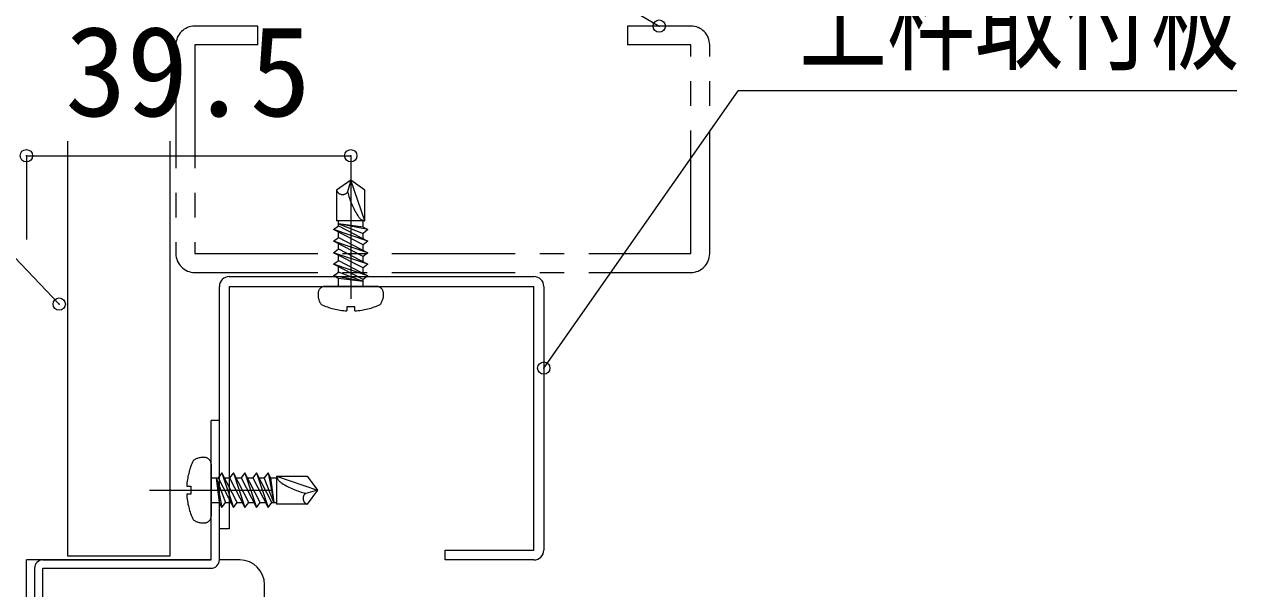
# Model space of a CAD drawing. Units: millimetres at full size, sheet at 1:3; details may follow other scales. Extents: x -616 to 554, y -508 to 310.
# Drawn here: x -426 to -278.3, y 101.1 to 169.9 of the extents above; entities that cross this region are included whole.
import ezdxf
from ezdxf.enums import TextEntityAlignment as Align

# ---------------------------------------------------------------- set-up
doc = ezdxf.new("R2010")
doc.units = ezdxf.units.MM
doc.header["$LTSCALE"] = 3
doc.header["$PDMODE"] = 32
doc.header["$PDSIZE"] = 1.5
doc.linetypes.add('CHAIN1', pattern=[8, 5, -1, 1, -1])
doc.linetypes.add('DOUBLE_CHAIN1', pattern=[8.8, 5, -1, 0.6, -0.6, 0.6, -1])
for name, color, linetype, lineweight in [('0-1', 7, 'Continuous', 9), ('0-2', 7, 'Continuous', 9), ('0-5', 6, 'CHAIN1', 9)]:
    doc.layers.add(name, color=color, linetype=linetype, lineweight=lineweight)
doc.styles.add('ＭＳ ゴシック', font='')
doc.styles.get('ＭＳ ゴシック').set_extended_font_data('MS Gothic')

msp = doc.modelspace()

# ---------------------------------------------------------------- linework, layer by layer
at = {"layer": '0-1', "color": 3, "linetype": 'DOUBLE_CHAIN1'}
for p, q in [((-386.218, 150.905), (-387.937, 149.656)), ((-386.218, 150.905), (-386.605, 149.461)), ((-384.499, 149.656), (-386.218, 150.905)), ((-384.499, 145.922), (-386.218, 150.905)), ((-387.937, 149.656), (-387.937, 145.922)), ((-384.499, 145.922), (-384.499, 149.656)), ((-388.311, 144.876), (-387.713, 145.334)), ((-384.125, 143.469), (-388.311, 144.876)), ((-384.723, 143.011), (-388.311, 144.876)), ((-384.499, 145.922), (-387.937, 145.922)), ((-387.713, 145.334), (-387.713, 145.922)), ((-384.125, 144.876), (-387.713, 145.579)), ((-387.713, 145.334), (-384.125, 143.469)), ((-384.723, 145.186), (-384.723, 145.922)), ((-384.723, 141.605), (-388.311, 143.469)), ((-384.125, 142.063), (-388.311, 143.469)), ((-387.713, 143.927), (-384.125, 142.063)), ((-384.723, 143.78), (-384.723, 144.417)), ((-384.125, 143.469), (-384.723, 143.011)), ((-388.311, 142.063), (-387.713, 142.521)), ((-384.723, 140.198), (-388.311, 142.063)), ((-384.125, 140.656), (-388.311, 142.063)), ((-387.713, 142.521), (-387.713, 143.158)), ((-387.713, 142.521), (-384.125, 140.656)), ((-384.723, 142.374), (-384.723, 143.011)), ((-384.125, 142.063), (-384.723, 141.605)), ((-384.723, 138.792), (-388.311, 140.656)), ((-384.125, 139.25), (-388.311, 140.656)), ((-387.713, 141.114), (-384.125, 139.25)), ((-387.713, 139.708), (-387.713, 140.346)), ((-384.723, 140.967), (-384.723, 141.605)), ((-384.125, 140.656), (-384.723, 140.198)), ((-384.723, 138.547), (-388.311, 139.25)), ((-384.723, 138.547), (-387.713, 139.708)), ((-384.723, 138.547), (-387.713, 138.939)), ((-387.713, 137.949), (-387.713, 138.939)), ((-384.723, 139.561), (-384.723, 140.198)), ((-384.125, 139.25), (-384.723, 138.792)), ((-384.723, 137.949), (-384.723, 138.792)), ((-383.045, 137.949), (-389.391, 137.949)), ((-386.716, 135.457), (-386.716, 134.973))]:
    msp.add_line(p, q, dxfattribs=at)
at = {"layer": '0-1', "linetype": 'CHAIN1'}
for p, q in [((-386.218, 151.442), (-386.218, 134.019)), ((-386.218, 151.442), (-386.218, 134.019)), ((-386.218, 141.449), (-386.218, 137.949))]:
    msp.add_line(p, q, dxfattribs=at)
at = {"layer": '0-1'}
msp.add_line((-386.218, 149.796), (-386.218, 144.311), dxfattribs=at)
msp.add_line((-386.218, 149.796), (-386.218, 144.311), dxfattribs=at)
at = {"layer": '0-1', "color": 3, "linetype": 'DOUBLE_CHAIN1'}
for points in [[(-384.723, 145.186), (-387.713, 145.579), (-384.723, 144.417)], [(-384.723, 145.186), (-384.125, 144.876), (-384.723, 144.417)], [(-388.311, 143.469), (-387.713, 143.927), (-387.713, 144.565)], [(-388.311, 140.656), (-387.713, 141.114), (-387.713, 141.752)], [(-387.713, 138.939), (-388.311, 139.25), (-387.713, 139.708)], [(-385.72, 134.973), (-385.72, 135.457), (-386.716, 135.457)]]:
    msp.add_lwpolyline(points, dxfattribs=at)
for centre, radius, start, end in [((-387.221, 149.901), 0.757, 198.86553, 324.48503), ((-376.663, 151.968), 10.253, 194.15018, 211.81952), ((-384.147, 147.324), 1.446, 211.81952, 255.90529), ((-389.391, 137.151), 0.797, 90, 170.40593), ((-383.045, 137.151), 0.797, 9.59407, 90), ((-388.211, 136.952), 1.993, 170.40593, 216.8699), ((-384.225, 136.952), 1.993, 323.1301, 9.59407), ((-386.218, 143.43), 8.472, 244.94238, 266.62771), ((-386.218, 143.43), 8.472, 273.37229, 295.05762)]:
    msp.add_arc(centre, radius, start, end, dxfattribs=at)
at = {"layer": '0-2', "color": 6}
for p, q in [((-391.876, 195.177), (-348.668, 169.649)), ((-397.518, 167.349), (-397.518, 169.649)), ((-362.718, 128.02), (-339.057, 161.768)), ((-278.349, 161.768), (-339.057, 161.768))]:
    msp.add_line(p, q, dxfattribs=at)
at = {"layer": '0-2', "linetype": 'CHAIN1'}
for p, q in [((-397.518, 169.649), (-405.218, 169.649)), ((-352.518, 169.649), (-352.518, 167.349)), ((-344.818, 169.649), (-352.518, 169.649)), ((-407.518, 167.349), (-407.518, 141.949)), ((-405.218, 167.349), (-405.218, 141.949)), ((-397.518, 167.349), (-405.218, 167.349)), ((-344.818, 167.349), (-352.518, 167.349)), ((-344.818, 141.949), (-344.818, 167.349)), ((-342.518, 141.949), (-342.518, 167.349)), ((-405.218, 141.949), (-344.818, 141.949)), ((-405.218, 139.649), (-344.818, 139.649))]:
    msp.add_line(p, q, dxfattribs=at)
at = {"layer": '0-2', "color": 2}
for p, q in [((-420.718, 155.649), (-420.718, 105.149)), ((-408.218, 105.149), (-408.218, 155.649)), ((-420.718, 105.149), (-408.218, 105.149))]:
    msp.add_line(p, q, dxfattribs=at)
at = {"layer": '0-2'}
for p, q in [((-425.718, 153.871), (-386.218, 153.871)), ((-425.718, 153.871), (-425.718, 143.681)), ((-401.018, 139.149), (-363.918, 139.149)), ((-402.218, 108.449), (-402.218, 137.949)), ((-401.018, 137.949), (-363.918, 137.949)), ((-401.018, 137.949), (-401.018, 108.449)), ((-363.918, 105.849), (-363.918, 137.949)), ((-362.718, 137.949), (-362.718, 105.849)), ((-403.218, 104.649), (-403.218, 121.649)), ((-402.218, 121.649), (-403.218, 121.649)), ((-402.218, 104.649), (-402.218, 121.649)), ((-401.018, 108.449), (-402.218, 108.449)), ((-374.718, 105.849), (-363.918, 105.849)), ((-374.718, 104.649), (-374.718, 105.849)), ((-403.218, 104.649), (-425.718, 104.649)), ((-425.718, -106.215), (-425.718, 104.649)), ((-424.718, 103.649), (-424.718, 86.649)), ((-423.718, 104.649), (-403.218, 104.649)), ((-423.718, 103.649), (-403.218, 103.649)), ((-399.718, 104.649), (-402.218, 104.649)), ((-363.918, 104.649), (-374.718, 104.649)), ((-396.718, 86.649), (-396.718, 101.649))]:
    msp.add_line(p, q, dxfattribs=at)
at = {"layer": '0-2', "color": 3, "linetype": 'DOUBLE_CHAIN1'}
for p, q in [((-386.218, 150.905), (-387.937, 149.656)), ((-386.218, 150.905), (-386.605, 149.461)), ((-384.499, 149.656), (-386.218, 150.905)), ((-384.499, 145.922), (-386.218, 150.905)), ((-387.937, 149.656), (-387.937, 145.922)), ((-384.499, 145.922), (-384.499, 149.656)), ((-388.311, 144.876), (-387.713, 145.334)), ((-384.125, 143.469), (-388.311, 144.876)), ((-384.723, 143.011), (-388.311, 144.876)), ((-384.499, 145.922), (-387.937, 145.922)), ((-387.713, 145.334), (-387.713, 145.922)), ((-384.125, 144.876), (-387.713, 145.579)), ((-387.713, 145.334), (-384.125, 143.469)), ((-384.723, 145.186), (-384.723, 145.922)), ((-384.723, 141.605), (-388.311, 143.469)), ((-384.125, 142.063), (-388.311, 143.469)), ((-387.713, 143.927), (-384.125, 142.063)), ((-384.723, 143.78), (-384.723, 144.417)), ((-384.125, 143.469), (-384.723, 143.011)), ((-388.311, 142.063), (-387.713, 142.521)), ((-384.723, 140.198), (-388.311, 142.063)), ((-384.125, 140.656), (-388.311, 142.063)), ((-387.713, 142.521), (-387.713, 143.158)), ((-387.713, 142.521), (-384.125, 140.656)), ((-384.723, 142.374), (-384.723, 143.011)), ((-384.125, 142.063), (-384.723, 141.605)), ((-384.723, 138.792), (-388.311, 140.656)), ((-384.125, 139.25), (-388.311, 140.656)), ((-387.713, 141.114), (-384.125, 139.25)), ((-387.713, 139.708), (-387.713, 140.346)), ((-384.723, 140.967), (-384.723, 141.605)), ((-384.125, 140.656), (-384.723, 140.198)), ((-384.723, 138.547), (-388.311, 139.25)), ((-384.723, 138.547), (-387.713, 139.708)), ((-384.723, 138.547), (-387.713, 138.939)), ((-387.713, 137.949), (-387.713, 138.939)), ((-384.723, 139.561), (-384.723, 140.198)), ((-384.125, 139.25), (-384.723, 138.792)), ((-384.723, 137.949), (-384.723, 138.792)), ((-383.045, 137.949), (-389.391, 137.949)), ((-386.716, 135.457), (-386.716, 134.973)), ((-403.218, 116.321), (-403.218, 109.976)), ((-401.917, 115.242), (-402.375, 114.644)), ((-400.052, 111.654), (-401.917, 115.242)), ((-401.917, 115.242), (-400.51, 111.056)), ((-400.51, 115.242), (-400.968, 114.644)), ((-398.646, 111.654), (-400.51, 115.242)), ((-400.51, 115.242), (-399.104, 111.056)), ((-399.104, 115.242), (-399.562, 114.644)), ((-397.239, 111.654), (-399.104, 115.242)), ((-399.104, 115.242), (-397.698, 111.056)), ((-397.698, 115.242), (-398.156, 114.644)), ((-397.698, 115.242), (-396.291, 111.056)), ((-395.833, 111.654), (-397.698, 115.242)), ((-396.291, 115.242), (-395.588, 111.654)), ((-403.218, 114.644), (-402.375, 114.644)), ((-402.62, 114.644), (-401.917, 111.056)), ((-402.62, 114.644), (-401.459, 111.654)), ((-402.62, 114.644), (-402.227, 111.654)), ((-402.375, 114.644), (-400.51, 111.056)), ((-401.606, 114.644), (-400.968, 114.644)), ((-400.968, 114.644), (-399.104, 111.056)), ((-400.2, 114.644), (-399.562, 114.644)), ((-399.562, 114.644), (-397.698, 111.056)), ((-398.793, 114.644), (-398.156, 114.644)), ((-398.156, 114.644), (-396.291, 111.056)), ((-397.387, 114.644), (-396.749, 114.644)), ((-395.98, 114.644), (-395.245, 114.644)), ((-395.245, 114.868), (-395.245, 111.429)), ((-395.245, 114.868), (-390.261, 113.149)), ((-395.245, 114.868), (-391.51, 114.868)), ((-391.51, 114.868), (-390.261, 113.149)), ((-405.71, 112.65), (-406.193, 112.65)), ((-390.261, 113.149), (-391.705, 112.762)), ((-390.261, 113.149), (-391.51, 111.429)), ((-403.218, 111.654), (-402.227, 111.654)), ((-401.459, 111.654), (-400.821, 111.654)), ((-399.104, 111.056), (-398.646, 111.654)), ((-398.646, 111.654), (-398.008, 111.654)), ((-396.291, 111.056), (-395.833, 111.654)), ((-395.833, 111.654), (-395.245, 111.654)), ((-391.51, 111.429), (-395.245, 111.429))]:
    msp.add_line(p, q, dxfattribs=at)
at = {"layer": '0-2', "color": 2, "linetype": 'CHAIN1'}
msp.add_line((-410.718, 113.149), (-395.718, 113.149), dxfattribs=at)
at = {"layer": '0-2', "color": 6}
msp.add_lwpolyline([(-498.052, 160.177), (-444.926, 160.177), (-421.718, 135.799)], dxfattribs=at)
at = {"layer": '0-2', "color": 3, "linetype": 'DOUBLE_CHAIN1'}
for points in [[(-384.723, 145.186), (-387.713, 145.579), (-384.723, 144.417)], [(-384.723, 145.186), (-384.125, 144.876), (-384.723, 144.417)], [(-388.311, 143.469), (-387.713, 143.927), (-387.713, 144.565)], [(-388.311, 140.656), (-387.713, 141.114), (-387.713, 141.752)], [(-387.713, 138.939), (-388.311, 139.25), (-387.713, 139.708)], [(-385.72, 134.973), (-385.72, 135.457), (-386.716, 135.457)], [(-395.98, 114.644), (-396.291, 115.242), (-396.749, 114.644)], [(-395.98, 114.644), (-395.588, 111.654), (-396.749, 114.644)], [(-406.193, 113.647), (-405.71, 113.647), (-405.71, 112.65)], [(-402.227, 111.654), (-401.917, 111.056), (-401.459, 111.654)], [(-400.51, 111.056), (-400.052, 111.654), (-399.415, 111.654)], [(-397.698, 111.056), (-397.239, 111.654), (-396.602, 111.654)]]:
    msp.add_lwpolyline(points, dxfattribs=at)
at = {"layer": '0-2'}
msp.add_lwpolyline([(-395.718, 86.649), (-423.718, 86.649), (-423.718, 103.649)], dxfattribs=at)
at = {"layer": '0-2', "linetype": 'CHAIN1'}
for centre, start, end in [((-405.218, 167.349), 90, 180), ((-344.818, 167.349), 0, 90), ((-405.218, 141.949), 180, 270), ((-344.818, 141.949), 270, 0)]:
    msp.add_arc(centre, 2.3, start, end, dxfattribs=at)
at = {"layer": '0-2', "color": 3, "linetype": 'DOUBLE_CHAIN1'}
for centre, radius, start, end in [((-387.221, 149.901), 0.757, 198.86553, 324.48503), ((-376.663, 151.968), 10.253, 194.15018, 211.81952), ((-384.147, 147.324), 1.446, 211.81952, 255.90529), ((-389.391, 137.151), 0.797, 90, 170.40593), ((-383.045, 137.151), 0.797, 9.59407, 90), ((-388.211, 136.952), 1.993, 170.40593, 216.8699), ((-384.225, 136.952), 1.993, 323.1301, 9.59407), ((-386.218, 143.43), 8.472, 244.94238, 266.62771), ((-386.218, 143.43), 8.472, 273.37229, 295.05762), ((-397.736, 113.149), 8.472, 154.94239, 176.62771), ((-404.215, 115.142), 1.993, 80.40593, 126.8699), ((-404.015, 116.321), 0.797, 0, 80.40593), ((-393.842, 115.22), 1.446, 194.09471, 238.18048), ((-389.199, 122.704), 10.253, 238.18048, 255.84982), ((-397.736, 113.149), 8.472, 183.37229, 205.05761), ((-391.266, 112.146), 0.757, 125.51497, 251.13447), ((-404.215, 111.155), 1.993, 233.1301, 279.59407), ((-404.015, 109.976), 0.797, 279.59407, 0)]:
    msp.add_arc(centre, radius, start, end, dxfattribs=at)
at = {"layer": '0-2'}
for centre, radius, start, end in [((-401.018, 137.949), 1.2, 90, 180), ((-363.918, 137.949), 1.2, 0, 90), ((-363.918, 105.849), 1.2, 270, 0), ((-423.718, 103.649), 1, 90, 180), ((-403.218, 104.649), 1, 270, 0), ((-399.718, 101.649), 3, 0, 90)]:
    msp.add_arc(centre, radius, start, end, dxfattribs=at)
for p in [(-348.668, 169.649), (-425.718, 153.871), (-386.218, 153.871), (-421.718, 135.799), (-362.718, 128.02)]:
    msp.add_point(p, dxfattribs=at)
at = {"layer": '0-5', "color": 7, "linetype": 'Continuous'}
msp.add_line((-386.218, 153.871), (-386.218, 143.681), dxfattribs=at)

# ---------------------------------------------------------------- texts
at = {"layer": '0-2', "style": 'ＭＳ ゴシック', "width": 0.75}
msp.add_text('上枠取付板', height=10.47, dxfattribs=at).set_placement((-331.624, 162.264), align=Align.BOTTOM_LEFT)
at = {"layer": '0-2', "style": 'ＭＳ ゴシック'}
msp.add_text('39.5', height=11, dxfattribs=at).set_placement((-420.99, 155.371), align=Align.BOTTOM_LEFT)

doc.saveas('drawing.dxf')
